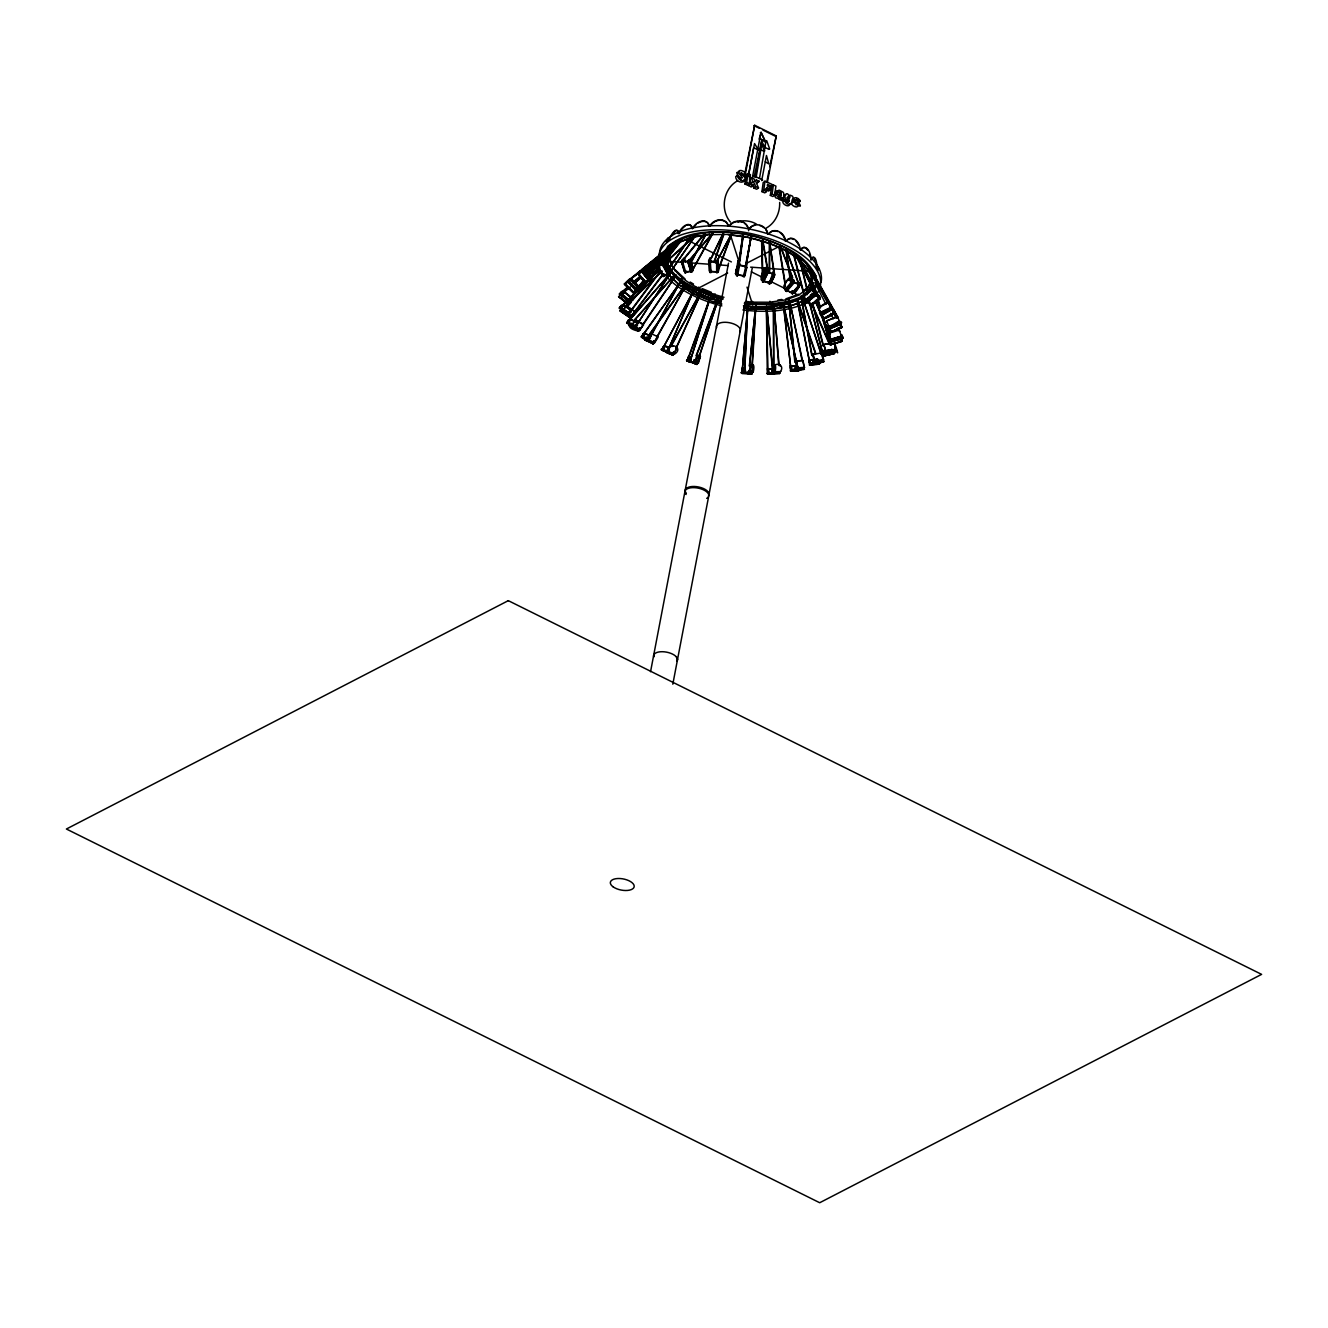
<?xml version="1.0" encoding="UTF-8"?>
<svg xmlns="http://www.w3.org/2000/svg" width="1328" height="1328" viewBox="0 0 1328 1328"><rect width="100%" height="100%" fill="white"/><g stroke="black" fill="none" stroke-linecap="round" stroke-linejoin="round"><path stroke-width="1.5" d="M773.294 273.186L773.743 272.273L774.091 274.332L769.493 241.264L774.705 275.311L770.605 283.345M773.792 274.265L767.119 271.709L762.571 280.789L770.705 282.831M780.283 371.641L779.436 372.853M769.261 273.004L769.41 241.58M769.642 272.97L769.642 242.26M787.869 199.632L786.923 197.64M770.804 282.731L769.244 283.329L773.294 271.941L774.506 274.348L769.659 284.026L768.663 282.183M813.035 354.526L814.114 360.901L813.267 354.078M743.398 372.238L744.742 373.085L745.274 368.039L744.244 372.288L752.046 372.819L741.389 372.338L744.809 372.305M718.481 271.194L717.751 262.712L709.401 261.666M718.415 271.277L717.535 260.902M778.656 194.784L781.279 192.792L776.814 191.149L775.021 192.51L777.627 193.573M657.692 337.046L653.725 343.222L648.529 339.802L679.621 282.897M821.069 353.016L823.974 361.581L813.101 363.092L812.968 359.639M751.631 373.185L752.827 372.238L753.092 365.084M780.648 371.608L774.871 371.74C768.198 362.046 786.159 361.731 780.648 371.608L779.934 371.657M774.241 372.969C778.158 366.345 772.232 358.975 775.585 371.691L774.871 371.74M696.237 359.705L694.146 362.66M836.408 318.322L832.025 309.042L832.623 310.453M812.935 289.504C810.362 287.894 802.427 293.936 804.353 296.742L806.013 301.24L811.474 305.407L819.94 299.066L819.824 297.904L818.845 298.568M621.454 295.314L624.741 292.343M623.679 309.241L625.82 306.602M647.765 275.128L671.171 246.576L642.354 269.833C654.007 289.238 651.318 277.834 642.619 271.543L681.347 240.003M650.255 280.142L643.848 271.775M663.635 347.272L664.1 348.085L663.054 346.99L661.626 349.978L662.888 350.575L665.129 345.778L663.469 347.156M667.137 352.368L668.366 349.264M667.486 352.85L668.731 347.255M692.303 270.978L689.365 261.915L681.978 261.633L684.601 271.659M692.17 271.327L692.585 270.464M744.576 372.687L747.697 305.838M768.497 372.969L768.414 371.359M738.617 264.704L746.021 266.463L751.216 236.002L745.672 266.314L746.784 267.758L746.303 265.019L745.506 268.92M753.225 372.122L752.478 372.072C751.299 363.025 755.416 362.909 753.225 372.122L749.922 372.172L750.486 365.3L753.441 365.1M838.632 321.459L841.454 327.8L831.892 331.851L830.647 331.236M709.567 271.061L710.48 271.576M781.661 198.984L781.777 200.528L783.57 199.15L783.786 193.656A2.208 1.643 52.7 0 0 782.922 192.079L779.171 190.17L776.814 191.149M785.595 289.122L786.873 291.513L786.076 291.131C779.984 287.28 792.733 269.684 792.733 281.187L785.877 289.321M751.947 365.947L755.798 305.34M752.329 365.98L755.898 305.324M742.186 373.185L741.356 372.321M749.49 372.919L749.473 373.882L741.721 373.351L742.269 368.088L741.97 373.351M742.916 373.417L742.153 370.031M744.178 373.268L744.576 367.989M742.9 368.703L744.593 368.205M745.141 373.334L745.357 369.981L745.39 373.317L742.667 373.434L742.269 368.088M748.527 373.815C747.515 369.582 750.685 369.566 749.125 373.898M750.635 365.134L749.922 372.172M750.918 373.533L751.084 370.96M751.084 373.716L751.266 370.944M751.681 373.799L752.08 370.479M748.826 370.512L748.179 373.832L752.03 373.782L752.246 370.462M717.767 272.024L731.828 233.794M779.669 202.437C780.117 212.546 775.32 222.971 766.339 228.034M813.616 291.214L816.405 285.669L815.84 275.892C803.506 250.278 773.228 241.065 747.614 234.774C721.087 230.74 689.498 227.984 667.635 246.626L662.971 255.358L663.353 263.508M747.664 306.934L742.07 372.786L747.78 305.689M717.867 270.099L732.027 233.014L716.539 261.915L731.794 233.23M717.037 261.068L717.684 260.288L716.423 261.749M717.319 271.709L710.015 271.759L709.567 261.267M830.299 343.886L831.527 344.649L830.979 343.72M831.394 344.317L830.548 344.483L831.311 341.014M821.102 312.794L830.349 344.184L831.411 344.101M659.684 267.476L649.79 280.656M692.569 270.58L691.523 271.559L712.555 233.33M749.556 366.096L755.798 304.809M632.958 299.215L628.028 304.51L628.625 300.327L620.724 293.355M629.074 300.842L620.475 293.322M629.04 303.763L629.04 299.696L620.608 293.09M696.204 234.475L668.698 274.498L695.424 235.504L663.336 264.737L657.36 266.164C659.883 265.866 658.389 262.214 659.369 264.621L657.36 266.247M749.324 366.047L755.898 304.809M716.904 262.031L716.987 260.238M629.24 279.926L627.58 281.553L672.599 245.414M629.372 280.258L631.63 279.179L627.679 281.27L636.776 289.205M633.074 299.132L632.809 299.995M789.994 203.815C789.214 209.243 778.673 202.138 784.632 199.798L788.434 202.42L789.347 200.462C785.861 201.972 783.304 196.096 786.027 193.971A2.905 2.158 52.7 0 1 787.504 193.838L790.127 196.162L790.26 195.183L792.633 196.245C796.053 204.612 785.645 207.483 784.632 199.798M828.821 333.511L828.772 334.54L829.27 332.979M626.882 306.087L634.834 311.665M826.912 320.812L826.796 321.193M826.995 321.974L827.078 320.563M742.734 372.421L743.099 370.645M831.411 343.072L824.804 344.35L824.107 345.463M824.14 345.612L825.717 351.223L824.09 345.048M688.668 261.516L712.804 233.313M688.618 260.952L689.083 259.674L689.979 260.471M638.154 273.551L642.221 269.617M643.3 324.862L639.731 330.174L643.167 324.547M643.466 325.061L636.245 320.247L642.968 323.982M827.958 302.734L818.546 307.681L820.555 313.624L821.152 314.553L831.228 308.926C842.716 313.225 820.438 320.081 825.468 318.023M818.612 308.843C823.343 302.518 831.859 299.481 831.328 309.125M645.225 282.914L638.004 273.817L642.619 271.543L680.766 239.986M643.101 271.061L643.698 272.157M746.851 267.343L744.825 276.091M739.447 261.052L743.149 233.413M739.845 261.135L743.531 233.479M818.214 296.509L819.525 296.127L820.322 298.319L810.993 305.772L809.731 303.498M819.094 295.812L819.691 298.136L819.094 296.443M670.474 270.846C666.424 274.796 672.3 268.538 669.843 272.356L668.034 275.095L662.323 264.67C662.838 261.533 665.594 264.787 664.581 262.761L663.07 264.621L668.764 273.369M668.897 273.751C669.926 277.187 667.486 266.397 663.419 264.056M744.892 183.978L745.788 177.421L747.598 176.043L750.121 177.188L749.224 183.745L747.415 185.123L744.892 183.978L746.685 182.617L747.598 176.043M747.697 175.263L747.93 173.553L750.453 174.682L750.22 176.392L747.697 175.263L745.904 176.624L747.93 173.553M771.684 186.269L767.551 184.409L767.335 186.003L770.854 187.58L770.605 189.406L767.086 187.829L766.571 191.531L764.779 192.892L761.94 191.63L763.185 182.567L764.978 181.206L771.95 184.326L770.34 195.399L772.879 196.527L774.672 195.166L775.917 186.103L773.377 184.957L769.875 187.63L770.14 185.688M761.94 191.63L763.749 190.269L764.978 181.206M767.086 187.829L765.277 189.19L768.812 190.784L769.061 188.941M770.34 195.399L772.132 194.021L773.377 184.957M779.42 196.162L778.855 197.44M787.421 202.819L789.347 200.462M737.405 271.045L738.019 266.961M738.634 262.861L742.651 236.268M737.787 271.128L738.401 267.028M743.033 236.351L738.634 265.251M751.216 236.069L746.021 266.463M831.129 340.864L830.847 339.337M842.068 337.744L839.711 331.402M832.722 353.281C834.25 353.265 834.117 354.277 836.424 350.791L826.049 352.833L823.426 355.755L825.867 351.073M830.448 353.978L823.144 355.14L825.833 352.086L836.175 350.094M745.108 267.194L746.054 267.393L746.585 264.455L745.705 265.351M718.315 271.593L716.655 272.655L716.622 260.487M636.145 289.604L629.074 281.685M636.842 289.139L628.227 280.938L630.003 280.789L628.659 279.976L630.75 280.175L637.307 287.147M738.069 261.002L738.302 264.222L738.069 261.002L735.529 273.817L738.849 261.151M755.283 177.172L761.027 144.088M735.529 273.817L736.376 269.152L736.957 270.314M736.459 270.812L735.928 274.049L736.957 274.73M736.509 275.626L738.766 264.587L739.729 264.787L737.455 275.826L736.509 275.626L736.94 273.236M738.501 265.899L739.48 265.982M737.455 275.826L737.853 273.717M739.613 265.334L739.082 262.861L739.995 263.326M746.27 266.281L744.128 276.805L743.431 275.162M743.165 276.606L746.485 264.953M744.361 275.892L736.542 274.863L737.588 275.178M745.39 266.729L746.568 264.67M744.128 276.805L744.427 275.062M745.44 266.231L751.034 236.948M744.41 275.311L744.626 274.149M797.165 369.699L795.439 369.931L795.09 366.628L796.119 366.462L796.684 369.732M804.071 367.491L803.042 360.535L796.617 360.867L796.07 361.88L797.58 370.778L804.021 369.101L795.904 369.715L795.489 366.545M667.635 246.626C709.036 218.041 788.998 232.881 815.84 275.892M721.121 301.522C700.62 295.729 677.629 286.267 668.067 265.783L667.552 256.619L671.121 249.714M668.067 265.783L667.619 256.271M667.552 256.619L672.001 248.07M669.561 254.959L669.677 261.433C679.471 282.25 703.06 291.612 723.992 297.256M673.479 275.311L668.266 265.484M675.022 270.846L673.445 266.679M671.935 248.402L680.998 241.397L692.137 237.38M679.77 285.404L669.279 275.261L679.77 285.404L694.395 294.218L712.107 301.439L721.901 304.012M683.389 284.524L673.545 274.962M680.932 241.729L693.98 236.699L700.022 235.803M694.395 294.218L679.836 285.072M697.134 292.807L683.455 284.175M698.628 287.13L698.428 288.159L727.661 273.053M693.93 237.048L710.098 234.309L704.056 235.205M712.107 301.439L720.008 303.166M713.767 299.597L697.2 292.475M714.896 294.866L715.078 293.853M710.032 234.658L728.225 234.392L745.24 236.683M744.693 174.25L754.669 125.264L776.233 135.954L767.335 182.567M744.626 177.952L754.669 125.264M650.554 671.686L728.508 263.16M752.594 176.475L760.977 132.485L765.177 141.449L759.782 138.776M759.085 139.125L761.176 132.385L760.28 132.85M756.097 177.653L761.492 146.03M811.69 285.088L811.159 275.909C799.572 251.839 771.136 243.19 747.066 237.28L747.133 236.932C771.203 242.858 799.639 251.49 811.225 275.577C817.467 280.623 798.941 307.781 811.757 284.74M759.5 178.367L766.007 140.984M761.691 180.608L766.472 155.492L768.779 163.908L765.277 161.8M767.02 180.89L768.962 170.764M769.725 166.697L776.233 135.954M672.815 684.202L752.312 267.592M743.514 305.955L751.133 306.619C770.439 307.233 792.268 306.652 807.374 292.957M751.997 301.141L751.797 302.17L746.187 301.406M743.763 308.212L751.88 308.959C769.891 309.341 789.795 309.374 805.349 299.132M747.017 287.114L751.797 302.17L769.725 302.236L769.925 301.224M751.067 306.967L769.261 306.702M751.814 309.291L771.17 309.042M785.661 299.879L785.861 298.866L798.709 294.218L798.526 295.231L785.661 299.879L769.725 302.236M769.194 307.05L785.379 304.311M771.103 309.374L788.317 306.502M785.313 304.66L798.377 299.63M788.251 306.834L802.162 301.506M799.058 285.935L793.015 292.509L798.526 295.231L807.424 288.641L810.213 282.748M736.559 270.248L736.741 269.352M713.02 233.28L691.822 271.576L684.833 272.124L692.436 270.779M760.861 145.051L761.625 141.249L764.297 146.113L760.944 144.453L764.297 146.113M663.552 275.743L664.764 274.149L663.07 276.672L656.995 265.6L659.053 263.724M736.774 269.235C743.879 254.279 734.301 262.961 738.966 264.986M745.888 264.322L745.357 265.749L745.871 264.538M659.75 268.024L649.575 280.357M754.088 177.105L761.625 141.249M643.267 334.407L643.814 335.32L644.86 333.029M648.927 340.765L650.073 337.495L647.649 339.985L650.537 335.586M629.538 298.584L630.767 299.846L630.236 298.667C624.16 305.34 633.854 293.455 630.451 298.451L631.215 299.049L629.007 301.672L619.412 294.135L621.604 291.513L622.284 292.426M619.13 297.372L620.01 293.654L620.906 294.135M622.367 292.094L624.044 291.164L622.268 293.256L621.604 291.513M622.351 292.924L620.956 294.069L624.044 291.164M620.408 294.384L623.596 290.815M628.227 300.825C623.214 295.347 619.296 296.509 621.537 291.828M628.692 304.643L618.516 296.526L628.625 304.975L630.8 302.469L628.244 303.929L619.246 296.858L627.513 302.767M629.09 303.581L632.875 299.796M630.451 298.451L631.696 297.173M630.866 297.273L623.662 291.629L632.925 299.082M630.202 302.004L630.734 302.801L628.625 304.975M632.643 298.269L623.529 291.147M842.965 338.242L830.531 341.894L829.485 338.623L831.361 341.246M830.05 341.462L830.216 338.424M829.07 342.043L830.448 341.761L829.07 342.043L830.216 344.865L841.985 341.08L830.216 344.865M830.1 340.217L838.815 337.893M828.788 333.909L830.813 339.52L829.187 333.345M830.415 342.358L843.031 337.91L841.886 335.088L841.072 335.619L842.135 338.391L831.195 341.528M831.345 343.935C847.065 340.898 839.578 341.943 840.541 340.665M838.698 330.506L839.744 331.236M838.682 337.561L839.528 339.752M843.031 337.91L841.886 335.088M829.967 339.885L841.819 336.034M841.271 340.449L841.985 337.229L831.129 340.333M841.504 341.296L842.251 337.893M796.468 361.166L798.211 369.715M833.984 312.246L834.781 312.727L823.974 318.82L822.729 316.346M643.101 324.812L676.151 275.245M813.068 354.393L814.363 361.681L810.13 364.602M793.762 293.206C796.07 293.007 802.095 282.831 798.277 285.537M634.784 311.931L629.538 317.043M826.863 320.928L827.112 322.339M636.295 289.371L633.273 292.741L644.395 280.225M823.808 345.346L824.671 344.384M690.062 362.162L691.008 356.917L689.398 361.946L690.56 362.361L691.124 359.025L690.294 362.245M690.377 361.249L690.145 359.456M690.56 362.361L686.576 360.602L697.615 363.59L700.088 356.219M718.099 270.065L717.502 272.157M799.19 284.607L799.771 285.238L792.467 293.903L791.405 291.629M832.971 311.433L834.05 311.698M709.716 298.501L690.029 361.565L709.999 298.568M620.608 311.25L620.458 307.996M697.698 362.859L700.42 356.319L698.428 363.108L695.108 361.747C696.453 352.833 700.387 353.68 695.822 361.98L695.108 361.747M792.716 293.239L793.447 293.123M709.816 298.368L710.115 297.422M698.91 356.917L718.514 298.534L699.159 356.966M686.576 360.602L687.638 360.104M691.124 356.966L689.664 362.063L686.891 360.867L688.784 355.954L687.788 361.166M687.14 360.984L688.917 356.02M688.784 355.954L691.324 357.63L689.365 356.369M688.053 361.282L688.867 358.045M688.95 360.768L689.996 361.963L686.825 359.855M694.063 363.258L694.577 359.888L693 362.893L696.187 364.237M693.349 363.042L693.88 360.253M693.897 363.191L694.295 359.822L695.125 360.104M695.656 363.822L696.851 364.453L697.914 361.299L696.652 361.448L695.938 364.154M696.569 364.121L697.914 361.299M824.157 318.023L824.256 318.421M713.833 262.38L723.528 234.11M714.215 262.479L723.909 234.226M629.323 279.262L627.314 281.254L635.929 290.384L638.287 288.01L637.324 287.595M666.357 351.97L668.482 347.139L669.295 347.538L666.839 352.584C678.94 358.245 648.479 343.471 667.237 352.186M667.42 351.389L669.046 347.421M697.383 356.17L697.93 355.306L700.42 356.319M687.34 360.403L709.368 299.331M687.705 360.535L710.414 297.555M773.195 373.865L773.344 370.263L774.324 370.213L774.523 373.533M773.626 373.4L774.324 370.213M696.104 355.688L717.85 298.883M696.47 355.821L718.083 298.983M691.739 269.468C691.606 272.721 693.631 265.318 692.386 269.435M627.015 322.97L628.592 319.882L627.015 322.97L635.73 327.75L637.307 324.663L635.348 327.269L638.718 331.203L643.217 325.128M688.12 360.27L687.97 358.527L687.456 360.054L697.1 363.49L694.494 362.378M770.904 283.063C772.481 280.075 776.697 273.568 773.079 272.406M741.041 179.911L739.58 177.653M716.705 261.516L716.058 262.911L718.166 260.139L716.539 262.429M710.181 271.36L718.016 271.908M648.861 339.553L650.637 335.752M637.589 288.458L637.971 287.628M661.908 349.413L667.386 351.771L693.78 290.085M667.436 351.82L693.332 291.247M761.94 275.543L766.057 267.575L767.484 272.057M710.995 271.261L709.218 270.879L708.604 260.786L710.032 257.665L711.227 262.33M710.596 258.263L708.986 260.819L709.866 261.483M711.692 271.194L710.131 272.539L709.368 260.836L710.978 258.296M711.078 272.605L710.165 259.408L709.434 261.101L717.585 261.666M709.467 261.765L710.165 259.408M710.463 261.732L710.214 260.089M710.812 270.182L710.082 271.858L711.028 271.925M710.131 272.539L710.862 270.846M717.684 260.288L716.722 261.799L718.016 262.861M717.734 261.118L718.166 260.139M716.639 271.559L717.701 271.692M718.116 268.771L717.601 270.148L718 268.654M716.655 272.655L717.269 271.261M674.01 353.779L674.641 354.095C684.617 347.538 667.669 340.466 669.113 351.721L674.01 353.779L677.031 347.538L673.412 354.609L662.008 349.065L667.303 351.322M676.267 348.119L701.45 292.226M649.027 340.101L654.621 342.856L657.841 337.627L657.244 336.283M676.002 348.036L701.4 292.177M688.966 261.085L688.004 262.38L690.776 271.028L691.938 270.58M670.59 272.954L635.481 326.837L670.291 273.319L669.212 272.34L668.93 273.153M761.459 279.992L766.007 270.929C767.069 260.703 759.516 276.722 761.459 279.992L766.737 271.161L766.488 267.725L762.355 275.527M662.108 350.194L663.369 347.571M662.406 350.376L664.564 345.496M664.88 345.678L663.104 349.596L663.236 347.853M665.992 350.708L667.088 352.086M667.237 352.551L669.03 349.945L668.034 350.077M667.934 353.099L669.378 350.111L668.482 349.696M671.819 354.46L673.18 355.306L674.607 352.302L673.263 352.269L672.151 354.593L661.626 349.978M672.383 354.908L673.711 351.887M672.848 355.157L674.607 352.302M711.293 257.615L723.162 233.081M711.625 257.815L723.494 233.263M634.518 326.821L637.39 322.538L638.087 323.119L636.627 324.298L637.606 325.011M832.108 353.663L833.386 353.779L823.543 355.987L823.858 353.198L822.48 350.874M775.021 192.51L777.378 191.531M768.165 272.589L767.451 269.85L768.464 271.991L763.318 282.266L762.305 280.125L763.318 282.266M768.381 270.447L768.115 270.065M762.405 281.968L767.451 269.85M763.218 280.723L762.604 279.511L762.72 281.37M763.069 282.183L768.215 271.908M773.61 273.867L774.058 275.261L773.145 274.846M768.763 283.727L773.61 274.049M774.407 272.506L773.245 272.771M751.017 365.15L749.905 373.002L741.406 372.736L743.381 372.62M672.034 346.459L672.964 345.745M689.564 264.737L705.533 234.458M689.896 264.936L705.865 234.658M693.98 290.351L662.207 349.613L693.681 290.201M660.248 271.559L629.074 313.624L630.916 309.374L627.895 313.358M630.916 309.374L628.625 312.993L620.259 307.216L628.675 312.545L630.319 316.877L625.853 313.989M651.019 278.415L651.616 279.179L650.039 278.863L651.716 276.888L649.209 279.776L651.301 277.087M713.202 294.401A10.126 8.217 53.4 0 1 713.219 296.725L720.805 299.099M807.424 288.641L811.757 280.523L811.441 275.079M679.853 282.532L648.828 339.985L641.889 336.731L679.787 283.013M670.889 345.828L700.487 292.442M671.221 346.027L700.636 292.509M669.345 352.02L667.984 352.468M628.277 281.951L635.199 289.438L638.519 286.433L631.215 278.764M834.25 312.329C834.748 313.01 831.477 309.125 833.752 310.337L834.781 312.727M680.534 281.436L680.085 282.615M657.128 337.146L686.692 284.092L656.812 337.046M645.574 339.935L647.383 337.412L645.624 340.333L653.343 343.969L657.377 336.432M798.028 283.76L799.29 283.229L799.771 285.238M619.412 308.229L621.355 305.357L619.412 308.229L628.941 314.404L631.364 309.656M622.052 306.818L623.446 304.793L631.481 310.005M629.787 311.848L630.999 311.897M626.534 314.006L630.999 316.894L634.734 312.063M827.029 321.193L827.41 320.762M812.67 354.51L820.953 353.016M662.539 349.314L663.402 347.919M642.354 337.661L645.192 333.195L641.673 337.345L642.818 334.092L643.947 334.739L642.818 334.092M646.636 340.599C636.444 334.872 643.482 335.37 648.645 339.404M641.64 337.013L643.084 334.706M643.383 334.357L644.412 332.697L645.192 333.195M645.026 339.885L646.935 337.196L647.832 337.744L646.089 340.549L645.026 339.885L653.061 343.637L648.164 339.171L649.226 338.026M646.255 340.433L641.773 336.133M641.59 336.797L647.45 338.69M647.334 339.287L651.284 333.643L657.659 336.698M647.566 339.47L651.766 333.793M648.097 340.317L650.986 335.918L650.189 335.42L650.986 335.918M652.38 343.139C651.965 340.333 656.331 341.18 654.189 340.615M652.729 343.504L654.621 340.815M652.895 343.753L654.588 340.848M638.635 273.502L639.714 271.227L637.49 273.286L645.591 283.628L647.815 281.569L646.919 281.171L645.109 283.013L649.658 280.374M647.334 280.972L645.79 282.615M642.686 324.679L676.101 275.261M667.503 270.281L689.913 237.247M667.835 270.497L690.228 237.463M684.318 271.41L681.198 261.301L684.418 258.279M683.522 258.18L682.194 261.799M686.908 271.427L685.082 272.887L681.546 261.433C682.111 258.163 684.401 260.471 682.692 261.948M693.316 268.073L693.05 270.397L691.025 272.14L687.705 261.367L689.083 259.674M688.535 261.566L689.73 259.624M692.104 269.435L690.709 271.128L691.589 271.078L688.966 262.214L688.087 262.28L689.896 261.35L690.012 259.524L689.348 260.52L690.477 260.288L692.967 268.372M690.66 259.475L689.896 261.35M689.763 262.512L688.95 261.184L681.546 261.433M685.082 272.887L686.227 271.211M692.751 268.206L690.61 260.089M691.025 272.14L693.05 270.397M692.27 270.597L690.045 262.114M672.599 346.243L671.653 346.442M641.69 336.582L680.666 281.702M792.318 292.973L793.978 293.007M649.807 333.66L685.613 284.192M650.122 333.892L685.895 284.408M836.159 350.592C829.668 326.14 843.131 368.902 834.814 345.695M804.668 367.341L796.767 367.906L795.771 361.847L796.584 360.984M660.597 270.447L628.758 313.391L630.053 317.043L630.933 316.711M627.845 286.831L619.944 293.853L628.111 287.114M634.552 311.798L663.153 273.8M665.643 270.497L669.528 265.6L665.942 270.746M634.867 311.98L663.452 274.033M630.651 326.572L627.165 322.671L628.791 320.529M627.829 323.418L631.132 319.301L630.435 318.737L629.555 320.612M627.43 322.936L629.24 321.061M639.581 329.975C638.585 325.675 620.392 323.185 630.85 318.952M638.718 331.203C619.844 327.07 636.909 319.334 629.721 325.792L637.888 330.274M630.617 325.725L629.605 325.958M631.248 325.31L636.245 320.247M632.759 323.833L634.734 320.712M627.165 322.671L634.751 325.659L638.801 330.207L635.531 328.414M637.34 322.77L630.717 319.683M634.817 327.169L636.793 324.563L637.374 325.576M634.917 327.302L634.17 326.19M637.224 330.124L640.428 328.398M638.17 330.904L639.864 327.966M809.781 364.885L814.296 362.511L823.177 360.701C815.774 360.154 799.954 367.009 818.131 363.191M808.337 298.667L823.277 355.423L808.403 297.389M649.492 278.614L659.286 265.998M661.742 262.844L677.695 242.327M649.774 278.863L659.601 266.247M662.058 263.077L678.01 242.576M788.815 280.357C797.198 271.559 779.802 283.943 785.246 289.006L786.458 289.836M662.224 264.239L681.297 240.019M663.469 263.293L682.094 239.638M840.458 341.014L841.388 341.03M840.408 323.501C841.686 315.848 828.855 330.191 828.307 325.841M828.307 325.958L829.12 328.995L841.404 323.883M644.213 281.636L628.991 300.659L644.744 281.586M648.014 276.888L665.793 254.71L645.375 272.29M647.334 278.382L657.41 265.583L663.618 264.338L663.618 265.467M668.648 274.249L662.705 276.025L657.177 265.567L666.673 254.246M632.892 299.381L658.705 267.393M661.278 264.222L666.424 257.848M633.307 299.481L659.003 267.642M662.871 262.878L667.884 256.287M643.864 279.876L636.344 289.521M636.361 289.653L644.014 280.324M647.832 275.66L672.665 245.116M646.935 277.137L669.71 249.349M638.386 288.193L644.711 280.474M647.234 277.386L670.009 249.598M684.484 257.914L704.67 233.33M684.8 258.147L704.985 233.562M635.05 321.11L636.046 320.529M785.246 289.006L792.733 281.187M793.397 282.449L793.364 279.909L794.625 282.3L786.657 291.413M794.227 280.623L793.928 280.191M792.351 293.355L786.309 289.952L793.148 281.818L799.224 284.524M786.076 291.131L793.845 281.901L794.625 282.3M798.311 285.653L797.862 282.449L799.174 284.839L791.687 293.521M798.145 284.209L798.427 282.731M799.29 283.229L797.73 283.262M793.928 292.774L799.406 286.267M713.053 232.4L688.369 261.267L691.905 272.091M642.254 336.382L643.333 335.137M642.702 336.714L643.117 335.021M716.556 261.882L717.601 272.721M656.995 265.6L657.775 265.434C662.788 261.135 660.448 262.977 660.182 262.33M657.709 266.895L658.472 266.712M663.037 264.787L664.282 263.359M662.871 265.65L663.701 265.368L667.586 274.016M664.481 263.708C667.718 260.122 664.481 266.961 663.104 264.421L696.254 234.326M665.029 263.575L665.926 262.546M662.357 275.361L663.187 275.079M662.805 275.925L668.847 274.049M670.74 271.344L668.88 272.721L669.843 272.356M668.25 273.933L669.113 272.954M668.034 275.095L669.744 273.302M670.408 273.452L627.414 322.488L669.827 273.551M619.744 307.996L621.471 306.038M621.471 305.722C623.778 305.008 624.724 304.295 620.89 307.98L619.811 307.764L625.704 301.921M620.159 308.328L620.956 307.432M623.778 304.743C613.436 310.818 630.85 309.49 629.837 317.442L631.68 314.786L629.655 316.911L620.74 311.117M621.952 310.719L626.733 306.071L634.9 311.665M628.094 312.08L628.161 313.69M630.883 311.549L628.791 313.923L619.263 307.747M630.285 317.907L620.01 310.868L630.285 317.907L632.377 315.533L631.68 314.786M798.277 202.055L800.286 201.391C788.367 191.464 811.142 215.866 793.065 201.491L791.272 202.852C791.305 205.807 797.896 209.143 798.311 205.11M634.303 319.998L673.23 276.44M634.585 320.264L674.707 275.029M624.326 283.993L633.838 293.289L624.326 283.993L626.584 281.719M635.929 290.384L627.314 281.254M633.356 292.658L625.007 284.424L628.443 280.905M631.63 279.179L638.336 285.736M630.584 280.59L630.07 280.075M635.548 289.056L636.029 288.591M636.992 287.628L637.606 288.707L638.287 288.01M635.548 290.467L633.838 293.289M810.379 305.324L819.476 297.323L819.708 299.398M824.804 344.35L831.278 343.222M822.995 350.775L824.339 355.605M821.999 353.082L823.543 352.999L821.999 353.082L823.045 356.087L834.416 353.58L823.045 356.087M836.872 351.173L825.07 353.53L824.356 350.127L826.099 353.016M824.107 350.409L825.053 349.994M823.26 353.547L823.775 355.008M825.07 353.53L837.121 350.891M835.129 348.285C836.939 346.973 833.669 349.828 836.026 351.223M833.021 350.957L831.793 349.081M836.059 349.231L822.995 351.522L831.394 349.779M792.467 199.183L791.953 200.727A2.307 1.71 52.7 0 0 792.916 202.387M830.847 341.927L829.9 338.673M830.531 332.149L841.985 326.987L830.531 332.149L828.971 328.514C832.49 328.348 846.998 322.023 839.528 321.559M619.412 294.135L621.62 292.177M621.321 295.248L623.811 292.675M629.472 298.9L631.182 297.14M637.49 273.286L639.714 271.227M637.971 273.9L640.179 271.842M643.98 269.451L641.623 271.576L649.807 281.021L642.188 271.294L645.64 269.119L643.018 271.875M642.304 271.609L643.781 270.082M645.64 269.119L644.578 270.215M648.628 280.291L642.437 272.389L644.296 270.58L643.582 269.667M645.591 269.8L644.545 271.078M645.591 283.628L647.4 281.785M652.081 277.336L648.529 280.407L642.337 272.489M649.243 281.32L651.616 279.179M626.982 281.636L628.659 279.976M624.89 284.541L629.14 280.391M627.812 282.449L629.92 280.357L629.074 279.544M638.768 286.151L636.743 287.894L638.038 288.276M625.554 283.926L633.738 292.243M630.086 297.688L647.616 280.723M650.537 277.901L659.286 269.418M620.126 307.864L625.986 302.186M630.385 297.937L659.667 269.601M660.514 262.297L661.211 262.795M625.422 305.789L660.663 272.257M625.687 306.071L662.39 271.144M665.328 268.339L668.266 265.55M641.856 337.046L648.363 340.267L646.221 339.918M628.31 322.521L628.974 320.911M753.159 182.666L756.429 180.01L759.218 181.272L756.545 183.38L758.487 187.912L756.694 189.273L753.74 187.945L752.81 185.289L750.137 184.16L748.345 185.522L751.084 186.75L754.603 183.928L755.532 186.584L758.487 187.912M756.429 180.01L754.968 181.305L754.155 178.998L751.167 177.653L749.374 179.014L751.216 183.164L753.009 181.803L751.167 177.653M632.543 282.798L640.378 276.058M643.516 273.369L665.461 254.528M634.386 281.719L640.66 276.34M751.084 186.75L754.603 183.928M623.778 291.977L628.509 287.944M634.817 282.598L641.125 277.237M644.279 274.547L664.764 257.134M624.044 292.26L630.335 286.898M635.066 282.881L641.374 277.519M644.528 274.846L665.029 257.433M651.201 279.395L650.255 278.365M748.345 185.522L753.009 181.803M642.154 269.252L676.267 241.281M642.719 270.331L676.55 241.547M627.762 281.171L639.15 272.423M629.489 279.511L668.084 248.469M629.738 279.793L668.349 248.768M806.345 294.152L810.545 290.799M815.243 295.015L815.027 292.359L816.438 294.999L805.913 302.469L805.117 300.277L814.014 293.256L811.939 289.072M805.117 300.277L814.512 293.621L812.271 289.072L813.002 289.57L811.458 289.321M814.446 292.824L815.475 292.691M806.528 302.917L805.698 299.813L806.494 302.004M815.774 293.173L814.894 293.156M814.263 293.438L814.778 294.268L806.528 301.738M815.193 294.882L806.378 301.821L811.524 305.158M805.913 302.469L815.824 294.55L815.027 292.359M806.362 302.784L816.272 294.882M818.098 297.223L817.899 295.098L818.812 296.708L819.525 296.127M819.227 298.385L818.33 295.43M811.823 304.942L819.409 298.9M744.145 176.724L745.938 175.362C746.701 171.146 737.057 167.793 738.584 173.487C744.942 178.633 742.319 179.761 737.488 175.313L735.695 176.674C735.463 180.276 740.144 183.297 743.248 181.82A3.469 2.556 52.7 0 0 743.962 179.678M741.472 175.694L743.265 174.333L745.938 175.362M759.218 181.272L757.425 182.633L754.636 181.388M753.74 187.945L755.532 186.584M768.812 190.784L770.605 189.406M779.602 194.469L781.279 192.792M776.747 194.353L774.622 194.751L775.552 197.739L778.689 198.719L781.03 197.175L783.57 199.15M779.237 198.536L779.403 199.466L781.196 198.088M794.476 200.661L796.269 199.3M797.613 199.947L795.123 200.794M795.97 204.927L797.73 203.284L794.708 201.026A2.307 1.71 52.7 0 1 793.746 199.366C794.044 195.581 800.103 198.702 800.286 201.391M673.495 246.958L680.998 241.397M722.913 299.265L712.854 296.991L695.689 289.57A10.126 8.217 53.4 0 1 696.536 287.595M803.158 290.915L807.607 287.612M798.311 299.962L810.196 291.247M802.095 301.838L805.283 299.481M840.989 327.369L840.873 328.215M651.417 334.158L650.421 334.341M812.603 305.075L811.574 304.892L812.504 304.809M807.125 293.77L807.407 294.633M640.312 328.331L639.415 328.265M621.77 308.876L622.351 309.258M632.228 315.217L631.281 315.051M737.488 180.824C723.212 188.759 719.942 209.824 730.433 222.125M823.061 361.183L823.426 359.722M833.685 313.74L832.457 310.553M823.908 317.923L820.87 314.072L831.262 308.843M824.572 350.243L825.418 353.148M831.677 309.457L830.996 306.336L832.407 309.225L820.82 315.566L819.525 312.81L821.551 315.168M819.525 312.81L830.598 307.598L820.156 312.927M832.407 309.225L820.936 315.699M823.592 318.338L834.382 312.246L809.615 268.422M824.937 318.106L833.702 313.159M764.48 141.797L765.376 141.332L761.176 132.385M764.795 147.292L768.995 149.383M760.795 149.715L764.032 151.309M752.495 176.773L754.221 175.894L762.654 180.077M638.17 273.302L643.433 271.659M646.006 269.584L651.716 276.888M649.193 278.216L648.96 278.199M645.773 282.2L637.905 273.07M745.938 263.608L778.839 246.61M818.778 360.552C821.053 364.171 819.791 364.536 809.516 365.067L809.333 359.739L810.578 363.822M809.516 360.037L815.077 359.772M809.615 360.419L816.786 359.191M808.669 361.913L810.279 362.029L809.084 361.697M809.516 365.067L819.774 363.64M810.379 364.768L809.333 359.739M817.517 358.792L817.334 361.614L816.654 359.058M823.177 360.701L819.11 362.793M818.247 363.855L819.077 363.656M823.377 361.432L818.297 364.038L817.301 363.374M827.477 320.48L837.503 316.877M790.525 370.246L796.601 368.736L803.905 368.321L803.971 369.3M796.734 369.516L790.658 371.027L799.058 370.545L797.58 367.375C798.394 373.699 795.704 368.869 791.09 370.479L783.752 305.971M821.119 354.36L802.278 296.592M797.281 301.224L810.047 364.353L797.746 301.572M663.303 264.753L668.781 274.913M801.116 296.244L812.155 355.555M827.676 320.612L836.258 316.711M827.825 325.891L830.764 331.668L831.909 331.485M829.336 327.385L840.209 323.003L841.637 327.269M830.149 327.302L839.296 323.335L841.039 327.9L831.56 331.568M838.981 324.098L830.066 327.07M830.365 328.746L829.286 329.195L830.614 329.327M839.977 324.862L840.873 324.497L842.135 327.468M839.943 325.244L841.022 324.812M830.448 344.168L820.571 312.412M743.896 275.942L736.608 274.448M786.724 202.138L787.554 201.823M801.149 298.07L789.164 302.402L771.634 304.577L744.377 303.398M829.353 333.096L838.283 330.373M834.084 312.445L833.386 310.603M626.268 306.552L627.281 306.569M781.03 197.175C775.386 198.735 774.838 189.622 781.379 193.523M803.656 368.786L804.386 367.557L802.842 360.668M812.421 289.438L804.104 296.559M797.198 300.161L797.364 301.091M830.88 339.155L841.969 336.001M829.303 340.117L839.213 336.98L839.977 339.321M791.139 370.479L783.321 305.573M790.774 370.562L797.464 368.105M792.368 293.256L786.309 289.952M783.553 306.021L798.36 370.097L784.035 306.386M788.766 301.373L795.24 362.096M827.925 302.552L827.41 303.099M666.191 263.044L664.963 264.438M665.793 263.376L670.076 271.194M796.319 360.95L802.959 360.502M799.058 370.545L790.542 371.176L790.26 365.947L791.173 365.798L792.019 370.944M796.451 365.598L796.999 365.466M796.617 365.764L790.26 365.947M789.977 367.906L791.256 367.74M790.841 368.586L791.106 370.163L791.073 368.57M797.149 367.491L798.311 367.325M790.542 371.176L791.986 370.761M797.431 369.815L803.905 368.321M803.224 369.483L804.453 369.284L790.542 370.296M773.975 273.933L773.361 274.498L773.294 271.941M802.062 296.692L821.484 354.227M819.127 363.225L817.849 359.39M812.819 359.739L814.877 362.66L813.715 363.025L812.819 359.639L812.387 360.452M822.231 351.156L829.485 349.895M795.588 366.545L796.418 369.881M772.796 373.317L766.704 306.386L772.962 371.259M777.893 300.045L781.877 299.447M627.53 321.791L634.518 325.509M812.836 286.665L814.529 292.592M766.422 307.532L768.099 373.384M766.372 307.515L767.302 373.434L771.402 373.384M767.866 370.645L767.916 373.782M808.918 359.954L815.193 359.29M814.114 360.901L823.659 359.606L821.932 354.144M818.048 361.365L817.052 358.842M813.251 363.009L823.974 361.581M773.311 304.295L773.56 365.731M624.409 292.542L625.156 292.641M773.344 370.263L773.975 373.583M769.427 282.349L769.559 283.096M683.588 260.653L682.559 259.79M688.585 261.865L688.651 259.973M693.465 268.571L690.012 259.524M780.3 365.748L779.436 364.619M767.534 368.719L768.431 368.669L768.796 373.932L767.916 373.998L767.534 368.719L768.281 370.628M767.966 369.3L772.365 369.201L768.298 368.885M773.294 373.6L779.918 373.434L772.315 373.915L771.834 368.653L772.73 368.603L772.979 373.699L767.269 373.068L779.636 372.454L779.586 373.45M771.983 368.835L767.933 368.902M771.834 368.653L772.199 370.595L773.261 370.545M771.983 371.342L773.294 372.886M779.636 372.454L767.783 373.4M772.813 373.915L767.285 373.849L774.855 373.533M771.385 372.985L772.647 372.936M791.173 365.798L791.82 370.993M795.09 366.628L796.119 366.462M747.78 305.822L744.676 372.687M744.975 368.238L742.933 368.304M744.659 369.931L745.357 369.981M745.174 372.338L744.278 370.678M741.306 373.102L752.03 373.782M741.721 373.351L745.157 373.135M748.361 373.616L751.98 373.6M641.773 269.866L642.619 270.215M788.799 301.406L794.858 362.112M768.431 368.669L768.563 373.948M772.73 368.603L772.796 371.292M767.368 373.849L773.693 373.849M752.445 302.269A10.126 8.898 -3.3 0 1 752.528 304.494L771.634 304.577A10.126 7.171 -47.1 0 1 772.464 302.369M809.814 364.968L809.366 362.129M716.008 261.898L717.601 261.998M716.107 262.811L717.054 262.878M681.812 262.28L669.677 261.433L669.163 252.353M691.921 262.994L710.131 264.289M718.216 264.853L728.325 265.583M750.569 267.144L809.217 271.294M748.66 370.529L749.523 370.562M833.951 312.429L809.15 268.389M728.159 234.741L747.066 237.28M744.56 302.369L752.727 303.465A77.422 36.221 10.8 0 0 809.333 291.612M744.593 303.797L752.528 304.494A10.126 8.317 -29.6 0 1 753.408 302.352M743.58 305.606L751.133 306.619M743.829 307.864L751.88 308.959M739.48 171.86L736.725 172.623L738.053 176.458M745.307 266.214L746.27 266.413M738.534 265.119L746.153 266.878M736.791 274.232L737.721 274.514M743.381 275.527L744.327 275.826M690.261 361.631L686.692 360.22M713.833 299.248L721.187 301.19M769.427 283.063L762.604 281.221M823.36 355.605L822.248 352.8M830.581 344.35L829.137 341.711M767.567 271.692L768.464 271.991M767.152 272.157L774.506 274.348M766.953 272.904L767.85 273.087M763.019 280.756L763.915 281.055M769.211 282.715L770.107 283.013M769.427 283.279L761.824 280.108M688.817 358.029L688.17 357.813M691.373 359.124L690.726 358.909M686.891 360.867L688.103 361.1M689.464 361.764L696.851 364.221M799.207 284.839L786.143 248.618M793.065 201.491L797.73 203.284M802.975 297.389L788.6 302.054A10.126 7.171 -47.1 0 0 788.6 299.979M702.28 288.624L711.426 292.359M713.219 296.725L695.689 289.57L681.214 280.839L670.773 271.128A10.126 5.345 81.6 0 1 671.437 269.219M694.461 293.886L710.397 300.377M664.315 345.396L669.295 347.538M668.465 352.269L673.362 354.327L666.789 351.09M666.839 352.584L673.18 355.306M697.615 355.19L699.74 356.153M693.233 362.776L696.851 364.453M746.685 182.617L749.224 183.745M763.749 190.269L766.571 191.531M772.132 194.021L774.672 195.166M779.403 199.466L781.777 200.528M644.744 333.096L650.189 335.652M650.521 337.827L649.508 337.229L650.388 338.424M641.059 336.897L653.476 342.973M753.972 125.612L759.367 128.285M762.953 130.061L775.535 136.303M759.981 138.66L765.376 141.332M799.456 286.516C799.456 282.25 789.878 283.644 791.239 277.336M784.914 283.96L784.4 285.47M686.028 239.438L731.379 261.931M751.349 271.842L764.048 278.133M771.302 281.735L787.637 289.836M668.366 347.737L664.747 346.243M667.884 349.015L668.864 349.463M663.054 346.99L664.033 347.438M666.44 351.804L673.03 355.041M819.509 298.119L799.722 258.694M805.366 300.277L803.872 296.376M839.362 330.954L839.645 331.286M786.541 290.268L785.595 289.255M630.8 319.185L637.49 322.97M628.592 319.882L629.704 320.679L628.659 320.795M626.617 322.488L635.348 327.269L634.767 326.622M636.145 327.999L639.415 329.792M629.057 325.659L638.436 330.855M740.26 173.902L741.157 174.599M690.128 282.017L693.531 284.059M621.172 306.237L622.201 307.017L620.89 308.013M629.339 311.648L630.684 312.429M626.418 313.624L630.999 316.894M643.101 324.181L643.482 324.928M779.503 364.652L779.934 365.615M818.812 296.708L817.899 295.098M815.126 294.833L819.741 298.252M649.99 335.984L644.794 333.61M646.935 337.196L647.832 337.744M647.749 339.819L653.343 343.969M619.495 293.687L629.107 301.224M683.206 259.856L682.426 261.384L685.962 272.821M771.634 304.577L788.6 302.054A10.126 5.544 -58.9 0 1 789.347 299.796M675.222 269.833L685.032 278.946M671.603 272.622L680.55 280.938L695.689 289.57A10.126 7.022 70.2 0 0 695.739 287.213M631.215 279.594L638.038 286.068M824.688 317.541L824.539 317.624M638.087 323.119L635.099 326.057M798.975 285.072L786.076 249.564M645.806 269.733L651.517 277.037M645.225 269.335L651.666 277.552M643.117 270.049L648.877 277.386M642.204 277.635L644.578 280.673M638.054 273.004L646.155 283.329M784.267 201.043L783.138 198.619L784.217 195.349A2.905 2.158 52.7 0 1 785.695 195.216M786.624 288.857L787.288 290.849M797.912 284.474L798.377 285.171L797.862 282.449M830.979 308.428L830.432 307.415M676.384 656.962L677.346 658.522M669.876 260.404L671.669 263.542M666.971 264.438L669.827 269.468M806.611 263.342L829.319 303.448M806.295 263.542L828.987 303.647M814.23 278.15L828.456 303.415M830.498 307.017L835.578 316.047M813.798 278.183L827.56 302.618M838.383 321.808L840.342 325.294M813.201 273.07L838.217 317.674M812.852 273.236L837.868 317.84M665.975 263.176L670.258 270.978M665.378 262.678L670.192 271.476M664.664 265.334L669.295 273.651M657.758 265.417L663.817 276.49M657.543 265.467L663.054 275.527M837.686 317.077L840.657 324.148M820.488 312.794L819.808 313.176M795.522 254.163L813.798 289.803M795.19 254.362L813.466 290.002M814.811 282.565L825.933 304.295M830.581 313.358L833.37 318.803M838.001 327.85L839.86 331.485M762.189 145.665L764.729 150.944M812.371 304.793L829.718 343.952M811.956 304.826L829.353 344.085M839.844 324.115L840.076 325.227M831.179 330.589L831.627 331.718L841.039 327.9M826.879 321.592L829.701 328.215M816.239 302.552L830.083 334.54M811.806 293.289L813.433 297.057M815.873 302.701L829.734 334.689M828.954 326.389L839.877 322.189M830.996 306.336L832.009 308.743M828.473 302.983L830.282 307.216M822.962 316.429L823.974 318.82M841.155 335.287L842.301 338.109M829.369 339.802L830.481 342.026M780.598 246.128L792.733 277.701M780.233 246.261L792.368 277.834M810.196 303.581L810.993 305.772M806.445 300.626L807.059 302.319M766.688 140.635L769.692 149.018M835.378 348.019L836.441 351.024M684.584 258.578L685.63 261.931M798.111 301.954L815.873 353.646M797.597 301.655L815.492 353.713M828.639 334.739L823.443 317.342M730.317 234.475L738.667 260.786M621.404 311.084L620.226 307.366M689.896 262.313L692.403 270.397M813.367 287.412L815.143 293.272M817.533 301.074L819.31 306.934M816.952 300.51L818.762 306.469M813.018 282.582L817.069 296.094M818.231 299.962L820.538 307.681M812.636 282.698L816.687 296.21M817.849 300.062L820.173 307.797M823.061 317.442L828.274 334.822M823.543 346.06L812.653 302.85M823.41 361.88C823.277 357.033 821.899 358.278 822.746 361.764M818.363 360.768L819.21 363.922M809.98 361.581L810.844 364.752M793.995 254.86L804.336 295.032M793.629 254.959L803.955 295.098M810.661 294.999L811.657 298.916M810.296 295.098L811.275 299.016M812.271 302.95L823.177 346.11M799.755 258.628L808.138 292.857M799.24 258.147L807.839 293.305M798.809 283.578L799.207 285.238M793.364 279.909L794.144 282.715M792.202 291.247L792.584 292.807M791.969 291.031L792.467 293.903M802.311 359.639L789.811 301.888L801.929 359.722M800.834 296.244L811.79 355.423M797.763 367.458L798.311 370.728M790.625 365.93L791.289 370.993M790.924 370.13L791.272 371.126M762.803 239.837L767.501 267.891M762.421 239.903L767.103 267.957M779.353 246.859L785.379 284.109M778.955 246.925L785.313 286.134M743.265 174.333L741.057 172.557L745.755 178.317A3.469 2.556 52.7 0 1 745.041 180.459C741.937 181.936 737.272 178.898 737.488 175.313M786.292 249.664L791.355 285.205M785.861 249.432L790.973 285.205M677.28 658.439L677.446 659.933M653.691 655.617L653.791 657.011A12.101 5.661 10.8 0 1 666.49 652.131A12.101 5.661 10.8 0 1 676.799 661.294M779.138 365.632L774.008 304.859L778.59 363.64M718.697 268.704L717.784 264.936M769.559 282.167L769.659 284.026M763.517 280.125L763.6 281.553M768.132 371.176L768.298 373.948M761.973 240.6L762.787 275.178M761.591 240.634L762.388 275.211M773.826 365.764L773.676 304.311M792.434 290.981L792.434 292.226M766.422 306.27L766.439 307.382M686.36 493.335A12.101 5.661 10.8 0 1 696.536 486.646A12.101 5.661 10.8 0 1 708.388 496.058M716.672 327.584A12.101 5.661 10.8 0 1 729.371 322.704A12.101 5.661 10.8 0 1 739.663 331.867M708.123 497.236A12.101 5.661 10.8 0 1 706.695 498.365M686.078 494.531A12.101 5.661 10.8 0 1 694.71 487.675A12.101 5.661 10.8 0 1 708.77 495.859M737.936 222.108A12.101 5.661 10.8 0 1 756.86 224.432M659.136 262.761A82.153 38.446 10.8 0 1 746.602 232.699A82.153 38.446 10.8 0 1 817.583 292.708M810.213 300.111A82.153 38.446 10.8 0 1 742.916 309.939M721.851 305.905A82.153 38.446 10.8 0 1 665.726 275.494M783.918 305.755A82.153 38.446 10.8 0 1 779.835 306.32M773.543 306.901A82.153 38.446 10.8 0 1 743.697 305.855M720.739 301.323A82.153 38.446 10.8 0 1 692.95 290.981M691.075 290.035A82.153 38.446 10.8 0 1 682.26 284.956M659.452 254.528A82.153 38.446 10.8 0 1 744.56 228.117A82.153 38.446 10.8 0 1 821.053 282.349M802.378 295.098A10.126 5.544 -58.9 0 1 802.295 297.107L802.859 297.455A10.126 5.544 -58.9 0 0 802.942 295.43M681.978 278.913A10.126 7.022 70.2 0 0 681.214 280.839L681.214 280.839A10.126 5.345 81.6 0 0 681.364 278.465M722.98 298.534A77.422 36.221 10.8 0 1 666.606 263.425M768.53 234.176A10.126 8.217 53.4 0 1 778.009 231.57M780.134 232.732A10.126 8.217 53.4 0 1 785.213 240.982M768.895 233.911A10.126 8.217 53.4 0 1 778.391 231.304A10.126 8.217 53.4 0 1 785.578 240.7M749.191 229.03A10.126 8.864 28.1 0 1 754.702 225.312M759.55 225.445A10.126 8.864 28.1 0 1 763.998 227.752M765.725 229.545A10.126 8.864 28.1 0 1 767.634 233.877M748.494 230.723A10.126 8.864 28.1 0 1 758.52 224.864A10.126 8.864 28.1 0 1 767.8 233.545M729.288 226.308A10.126 8.898 -3.3 0 1 742.319 222.174M744.477 223.287A10.126 8.898 -3.3 0 1 748.228 228.848M729.271 225.926A10.126 8.898 -3.3 0 1 739.879 221.195A10.126 8.898 -3.3 0 1 748.212 228.466M710.165 226.158A10.126 8.317 -29.6 0 1 720.39 220.182A10.126 8.317 -29.6 0 1 728.325 226.225M709.949 225.76A10.126 8.317 -29.6 0 1 720.174 219.801A10.126 8.317 -29.6 0 1 728.109 225.843M698.08 223.087A10.126 7.171 -47.1 0 1 709.285 226.208M694.428 226.49A10.126 7.171 -47.1 0 1 696.104 224.615M692.735 228.233A10.126 7.171 -47.1 0 1 701.948 221.029A10.126 7.171 -47.1 0 1 708.87 225.843M687.024 225.129A10.126 5.544 -58.9 0 1 692.386 228.781M679.355 233.479A10.126 5.544 -58.9 0 1 680.484 231.255M681.895 229.18A10.126 5.544 -58.9 0 1 685.265 226.026M678.807 233.147A10.126 5.544 -58.9 0 1 686.46 224.797A10.126 5.544 -58.9 0 1 691.822 228.449M671.752 235.869A10.126 3.536 -67.8 0 1 678.791 233.778M669.096 240.185A10.126 3.536 -67.8 0 1 674.757 230.84A10.126 3.536 -67.8 0 1 678.11 233.512M667.752 240.302A10.126 1.295 -75.3 0 1 669.511 238.359M666.324 241.912A10.126 1.295 -75.3 0 1 668.814 239.156M752.76 304.876A10.126 8.317 -29.6 0 1 753.64 302.734M817.035 267.509A10.126 1.046 -82.3 0 1 817.699 269.916M817.45 268.505A10.126 1.046 -82.3 0 1 818.463 270.032M810.694 259.84A10.126 3.303 -89.7 0 1 815.209 260.122M816.039 264.372A10.126 3.303 -89.7 0 1 816.189 266.862M811.441 259.84A10.126 3.303 -89.7 0 1 814.927 258.047A10.126 3.303 -89.7 0 1 816.919 266.862M800.369 250.112A10.126 5.345 81.6 0 1 807.723 250.212M809.599 254.395A10.126 5.345 81.6 0 1 810.113 256.852M801.033 250.029A10.126 5.345 81.6 0 1 807.142 248.635A10.126 5.345 81.6 0 1 810.96 259.259M785.993 241.364A10.126 7.022 70.2 0 1 794.028 239.505M795.771 240.866A10.126 7.022 70.2 0 1 798.51 244.85M786.525 241.181A10.126 7.022 70.2 0 1 794.559 239.322A10.126 7.022 70.2 0 1 800.286 249.481M789.679 197.606C788.151 203.001 786.392 192.809 789.679 197.606M781.213 194.784C780.499 198.553 776.581 192.925 781.213 194.784M753.657 147.69L748.809 173.653L754.553 143.573L758.471 150.064L753.657 147.69M709.55 262.346L710.513 262.413L709.55 262.346M682.028 262.695L682.907 262.629L682.028 262.695M684.733 271.443L685.613 271.377L684.733 271.443M508.292 600.654L66.4 829.021L819.708 1202.736L1261.6 974.37L508.292 600.654M791.139 366.412L796.983 366.063L791.139 366.412M630.584 309.872L623.446 305.241L630.584 309.872M613.187 886.888A12.101 5.661 10.8 0 0 633.522 888.083A12.101 5.661 10.8 0 0 620.126 878.538A12.101 5.661 10.8 0 0 613.187 886.888"/></g></svg>
